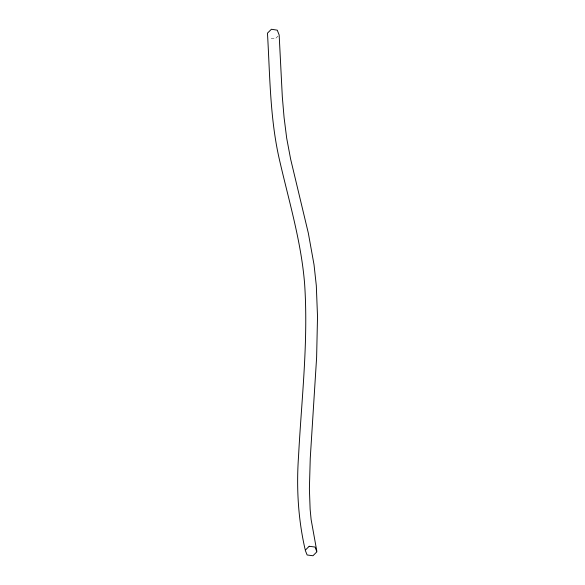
<?xml version="1.0" encoding="UTF-8"?>
<svg xmlns="http://www.w3.org/2000/svg" width="585" height="585" viewBox="0 0 585 585"><rect width="100%" height="100%" fill="white"/><g stroke="black" fill="none" stroke-linecap="round" stroke-linejoin="round"><path stroke-width="0.44" stroke-dasharray="2.92 2.19" d="M278.036 36.094L275.206 38.873L269.363 37.952"/><path stroke-width="0.88" d="M316.777 550.924L311.11 519.473L310.123 509.199L309.392 488.76L310.247 458.355L316.624 357.355L317.516 316.558L316.309 285.59L314.028 264.712L308.324 233.101L290.628 159.113L286.694 138.192L284.069 117.439L282.314 96.781L279.162 34.983L277.268 30.171L271.418 29.25L267.462 33.14C269.941 74.778 269.89 116.861 279.001 157.789C288.478 199.595 301.18 240.918 304.617 283.842C308.485 341.333 301.56 398.787 298.547 456.154C296.332 487.422 298.072 518.829 305.114 549.403M309.187 546.28L305.238 550.244L307.125 554.982L312.96 555.75L316.902 551.787L315.015 547.048L309.187 546.28"/></g></svg>
